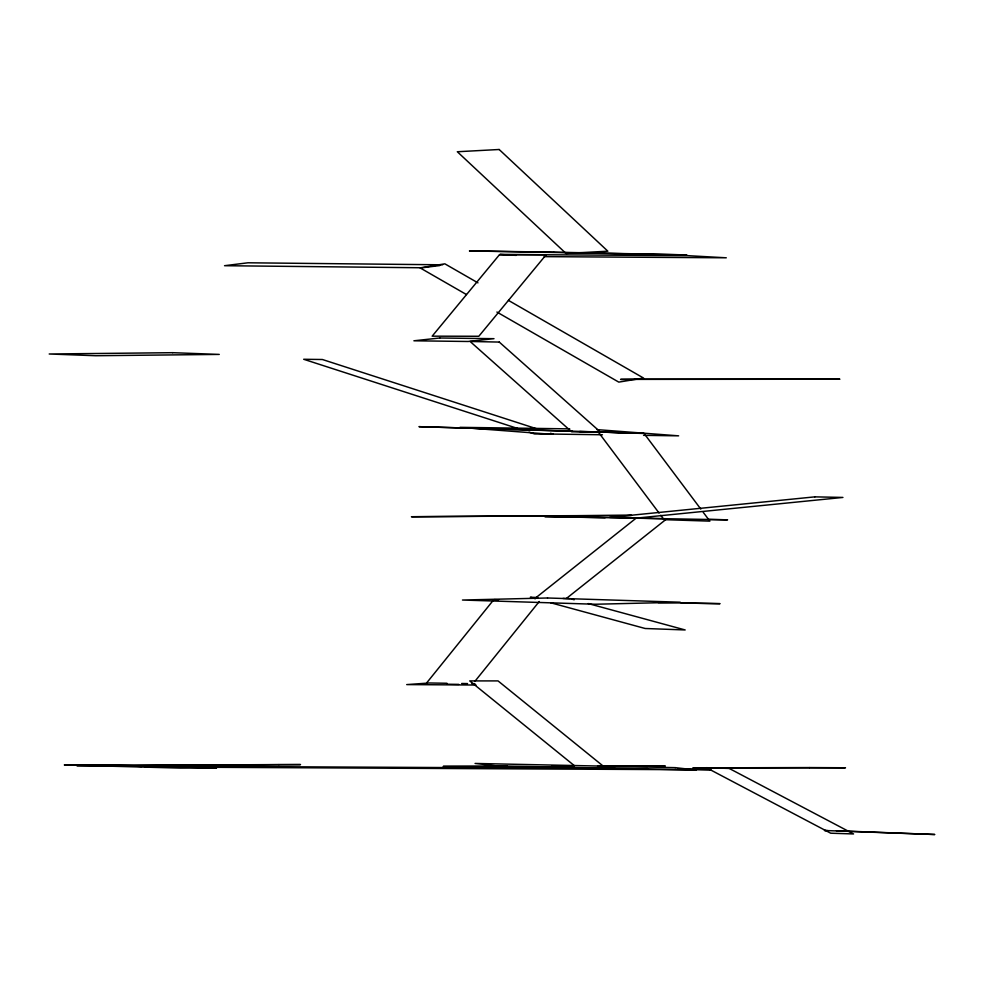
<?xml version="1.0" encoding="UTF-8"?>
<svg xmlns="http://www.w3.org/2000/svg" width="984" height="984" viewBox="0 0 984 984"><rect width="100%" height="100%" fill="white"/><g stroke="black" fill="none" stroke-linecap="round" stroke-linejoin="round"><path stroke-width="1.48" d="M426.687 682.884L492.799 600.892M474.841 681.408L539.257 601.519M534.829 598.567L636.205 518.088L663.683 518.74M566.526 598.37L666.734 518.814M439.7 265.569L422.111 267.771L224.537 265.705L247.98 262.789L442.628 264.807M476.01 685.024L406.712 684.593L429.319 682.982L446.957 683.265M527.153 766.721L458.372 767.581L561.458 767.04M599.219 766.561L615.406 766.364L597.571 766.204M507.227 766.179L443.157 766.413L507.277 766.548M551.926 766.007L574.275 765.921M601.089 765.823L665.209 765.97L602.626 766.204M598.038 766.757L604.004 766.757L498.027 680.903L469.737 680.916L574.533 765.81M647.693 768.59L130.995 765.97L141.573 766.487M678.087 768.75L710.559 769.586M178.202 767.139L144.599 766.634M181.105 767.151L710.817 769.845M544.177 256.639L726.29 257.796L687.877 255.668L499.983 254.475L516.231 255.373M446.822 684.224L458.815 684.384M569.724 428.876L460.008 427.339L547.571 434.006L602.429 434.768M643.573 435.346L678.628 435.838L596.894 429.614M498.556 599.76L494.079 599.687L498.408 599.76M681.26 603.007L720.054 603.672L658.148 602.577M461.668 683.486L467.548 683.585M471.951 683.646L474.903 683.696M707.963 519.441L727.594 519.81L544.73 516.575L605.123 517.732M827.458 830.558L824.444 830.496L934.8 834.506L836.461 830.73M572.614 431.299L418.95 426.662L643.647 433.292L579.711 431.496M537.781 597.522L530.364 597.239L535.468 598.629M562.971 598.444L570.376 598.715M571.655 599.059L574.201 599.76M588.235 603.573L685.171 629.957L645.16 628.493L550.769 602.798M536.526 428.741L322.383 359.504L303.687 359.271L517.83 428.52M550.523 433.267L553.316 434.178L534.62 433.956L529.023 432.136M477.966 282.863L444.842 263.823L420.082 267.882L466.441 294.536M508.433 300.378L643.548 378.053L618.776 382.112L496.908 312.051M700.805 509.085L644.089 433.477L598.26 431.988L659.096 513.07M703.277 512.369L709.845 521.139L664.028 519.65L660.731 515.272M499.552 254.61L432.173 336.171L478.814 336.27L546.182 254.708L499.552 254.61M439.786 337.992L413.895 340.796L468.089 341.485L493.993 338.68L439.786 337.992M814.875 496.858L609.6 517.412L637.657 517.99L842.931 497.437L814.875 496.858M499.159 149.494L457.326 151.745L566.009 253.442L607.841 251.191L499.159 149.494M547.522 597.989L462.468 600.031L595.16 604.25L680.215 602.208L547.522 597.989M172.717 352.69L49.2 353.994L95.743 355.728L219.26 354.412L172.717 352.69M644.089 379.209L620.572 379.406L839.893 379.209L644.089 379.209M546.132 515.813L411.41 516.735L631.494 515.407L546.132 515.813M278.939 764.593L76.789 765.638L300.514 764.58L278.939 764.593M100.503 764.839L64.304 764.937L180.355 768.098L216.554 767.987L100.503 764.839M809.414 767.569L692.896 767.889L845.502 767.766L809.414 767.569M553.635 252.15L469.429 250.92L686.832 254.893L553.635 252.15M499.269 342.075L470.106 341.473L571.618 431.767L600.793 432.37L499.269 342.075M675.147 767.643L475.063 763.449L496.194 765.835L696.266 770.029L675.147 767.643M729.218 768.442L706.364 767.692L830.693 833.202L853.546 833.952L729.218 768.442"/></g></svg>
